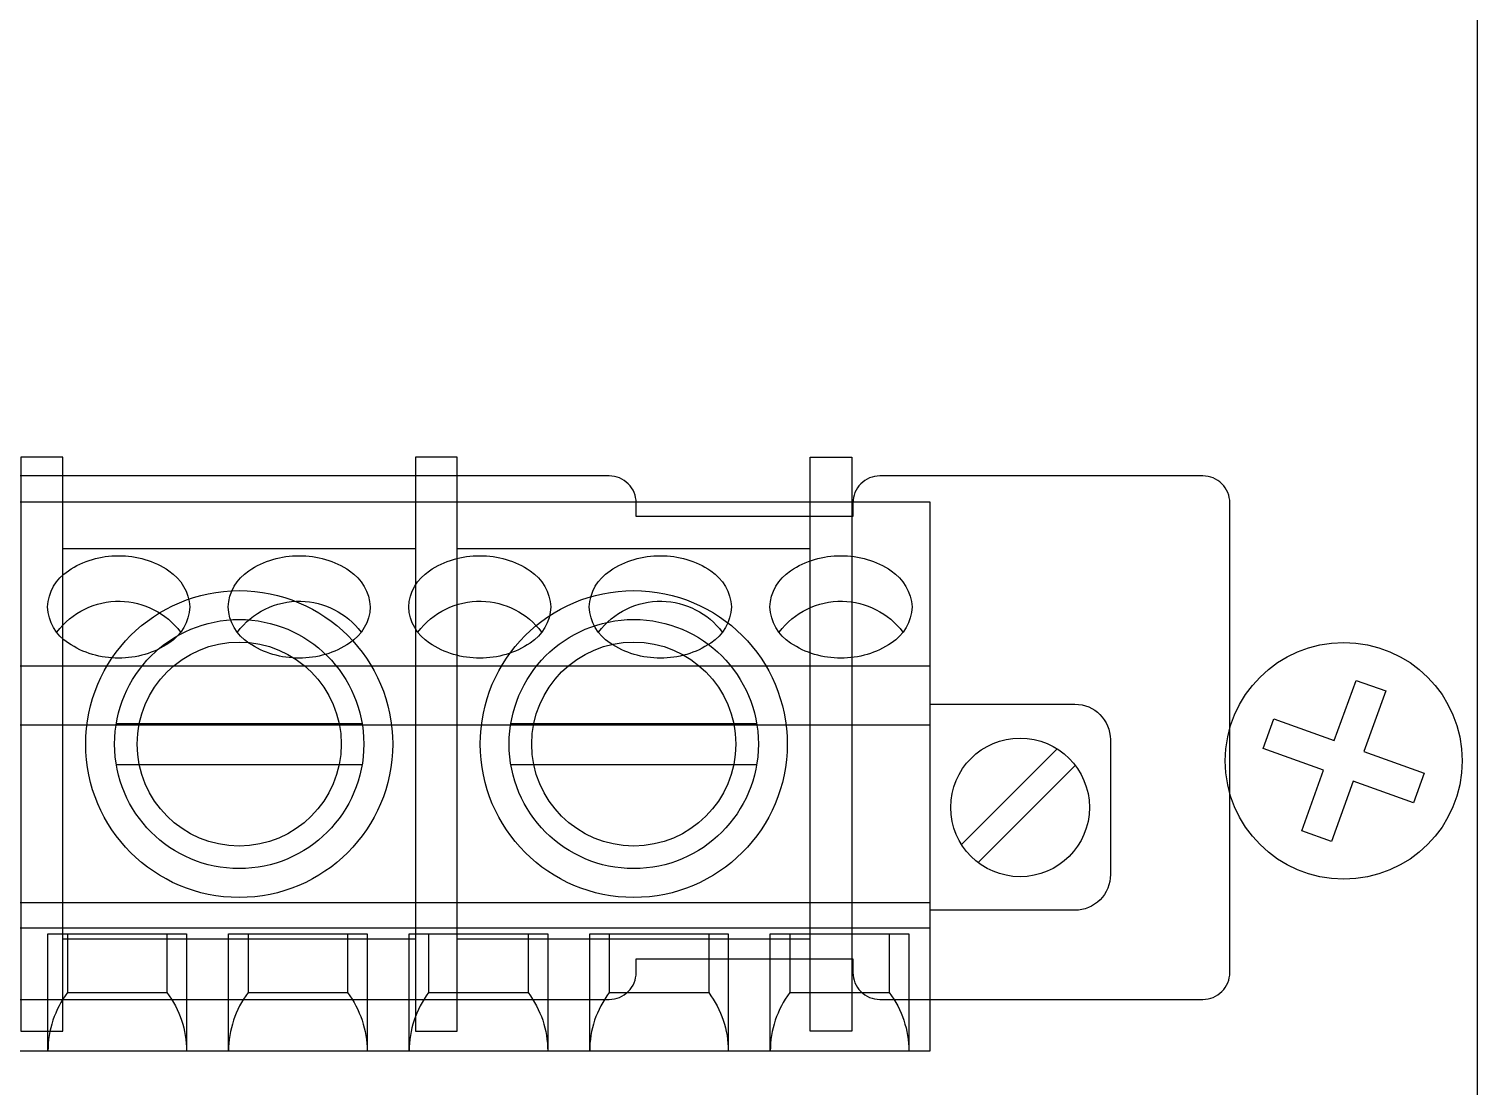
# Model space of a CAD drawing. Extents: x 1 to 23.8, y 0.2 to 17.
# Drawn here: x 21.396 to 23, y 2.016 to 3.187 of the extents above; entities that cross this region are included whole.
import ezdxf

# ---------------------------------------------------------------- set-up
doc = ezdxf.new("R2010")
doc.units = 0
doc.header["$MEASUREMENT"] = 0
for name, color, linetype in [('5_01__0-__EMPTY', 7, 'CONTINUOUS'), ('5_02__8-___4__ACI', 7, 'CONTINUOUS'), ('5_03__1-___4__DI__4__DO__S', 7, 'CONTINUOUS'), ('5_04__B-___4__DI__4__DO__F', 7, 'CONTINUOUS'), ('5_05__C-___4__DI__3__DO', 7, 'CONTINUOUS'), ('5_06__2X___8__DO__STD_FORM', 7, 'CONTINUOUS'), ('5_07__2A___8__DO__STD_FORM', 7, 'CONTINUOUS'), ('5_08__2B___8__DO__STD__6__', 7, 'CONTINUOUS'), ('5_09__2C___8__DO__STD__2__', 7, 'CONTINUOUS'), ('5_10__3-___8__DI', 7, 'CONTINUOUS'), ('5_11__5-___8__AI', 7, 'CONTINUOUS'), ('5_12__6-___4__AI__4__AO', 7, 'CONTINUOUS'), ('6_00_____DWG', 7, 'CONTINUOUS')]:
    doc.layers.add(name, color=color, linetype=linetype)

msp = doc.modelspace()

# ---------------------------------------------------------------- linework, layer by layer
at = {"layer": '5_01__0-__EMPTY'}
msp.add_lwpolyline([(21.0736, 2.1117), (22.0388, 2.1117, 0.414214), (22.0687, 2.1416), (22.0687, 2.1567), (22.3087, 2.1567), (22.3087, 2.1416, 0.414214), (22.3386, 2.1117), (22.6963, 2.1117, 0.414973), (22.7262, 2.1416), (22.7262, 2.6618, 0.414973), (22.6963, 2.6917), (22.3386, 2.6917, 0.414214), (22.3087, 2.6618), (22.3087, 2.6467), (22.0687, 2.6467), (22.0687, 2.6618, 0.414214), (22.0388, 2.6917), (21.0736, 2.6917, 0.414214)], format="xyb", dxfattribs=at)
at = {"layer": '5_02__8-___4__ACI'}
for points in [[(21.4336, 2.0765), (21.4336, 2.7126), (21.3873, 2.7126), (21.3873, 2.0765)], [(21.8706, 2.0765), (21.8706, 2.7126), (21.8243, 2.7126), (21.8243, 2.0765)], [(22.2613, 2.0765), (22.2613, 2.7126), (22.3076, 2.7126), (22.3076, 2.0765)]]:
    msp.add_lwpolyline(points, close=True, dxfattribs=at)
for points in [[(21.8243, 2.6108), (21.4336, 2.6108)], [(22.2613, 2.6108), (21.8706, 2.6108)], [(21.7651, 2.4171), (21.4928, 2.4171)], [(22.2021, 2.4171), (21.9298, 2.4171)], [(21.4928, 2.3721), (21.7651, 2.3721)], [(21.9298, 2.3721), (22.2021, 2.3721)], [(21.8243, 2.1783), (21.4336, 2.1783)], [(22.2613, 2.1783), (21.8706, 2.1783)]]:
    msp.add_lwpolyline(points, dxfattribs=at)
for centre, radius in [((21.629, 2.3946), 0.17), ((22.066, 2.3946), 0.17), ((21.629, 2.3946), 0.138), ((22.066, 2.3946), 0.138), ((21.629, 2.3946), 0.113), ((22.066, 2.3946), 0.113)]:
    msp.add_circle(centre, radius, dxfattribs=at)
at = {"layer": '5_03__1-___4__DI__4__DO__S'}
msp.add_lwpolyline([(20.7939, 2.663), (22.3939, 2.663), (22.3939, 2.0543), (20.7939, 2.0543)], close=True, dxfattribs=at)
for points in [[(21.4168, 2.5465, -0.244062), (21.4398, 2.5866, -0.154167), (21.4955, 2.6032, -0.154167), (21.5512, 2.5866, -0.236767), (21.5742, 2.5465, -0.24406), (21.5512, 2.5065, -0.154167), (21.4955, 2.4899, -0.154167), (21.4398, 2.5065, -0.244061)], [(21.6168, 2.5465, -0.244062), (21.6398, 2.5866, -0.154167), (21.6955, 2.6032, -0.154167), (21.7512, 2.5866, -0.236767), (21.7742, 2.5465, -0.24406), (21.7512, 2.5065, -0.154167), (21.6955, 2.4899, -0.154167), (21.6398, 2.5065, -0.244061)], [(21.8168, 2.5465, -0.244062), (21.8398, 2.5866, -0.154167), (21.8955, 2.6032, -0.154167), (21.9512, 2.5866, -0.236767), (21.9742, 2.5465, -0.24406), (21.9512, 2.5065, -0.154167), (21.8955, 2.4899, -0.154167), (21.8398, 2.5065, -0.244061)], [(22.0168, 2.5465, -0.244062), (22.0398, 2.5866, -0.154167), (22.0955, 2.6032, -0.154167), (22.1512, 2.5866, -0.236767), (22.1742, 2.5465, -0.24406), (22.1512, 2.5065, -0.154167), (22.0955, 2.4899, -0.154167), (22.0398, 2.5065, -0.244061)], [(22.2168, 2.5465, -0.244062), (22.2398, 2.5866, -0.154167), (22.2955, 2.6032, -0.154167), (22.3512, 2.5866, -0.236767), (22.3742, 2.5465, -0.24406), (22.3512, 2.5065, -0.154167), (22.2955, 2.4899, -0.154167), (22.2398, 2.5065, -0.244061)]]:
    msp.add_lwpolyline(points, format="xyb", close=True, dxfattribs=at)
for points in [[(21.4268, 2.5185, -0.001746), (21.427, 2.5186, -0.240907), (21.4971, 2.5529, -0.231198), (21.564, 2.5186, -0.005828), (21.5643, 2.5187)], [(21.6268, 2.5185, -0.001746), (21.627, 2.5186, -0.240907), (21.6971, 2.5529, -0.231198), (21.764, 2.5186, -0.005828), (21.7643, 2.5187)], [(21.8268, 2.5185, -0.001746), (21.827, 2.5186, -0.240907), (21.8971, 2.5529, -0.231198), (21.964, 2.5186, -0.005828), (21.9643, 2.5187)], [(22.0268, 2.5185, -0.001746), (22.027, 2.5186, -0.240907), (22.0971, 2.5529, -0.231198), (22.164, 2.5186, -0.005828), (22.1643, 2.5187)], [(22.2268, 2.5185, -0.001746), (22.227, 2.5186, -0.240907), (22.2971, 2.5529, -0.231198), (22.364, 2.5186, -0.005828), (22.3643, 2.5187)], [(22.3939, 2.4388), (22.5546, 2.4388, -0.414169), (22.5939, 2.3995), (22.5939, 2.2499, -0.414258), (22.5546, 2.2105), (22.3939, 2.2105)], [(21.4388, 2.1844), (21.4388, 2.1192, 0.162853), (21.4172, 2.0543, 1.944453)], [(21.549, 2.1844), (21.549, 2.1192, -0.162853), (21.5707, 2.0543, -1.944453)], [(21.6388, 2.1844), (21.6388, 2.1192, 0.162853), (21.6172, 2.0543, 1.944453)], [(21.749, 2.1844), (21.749, 2.1192, -0.162853), (21.7707, 2.0543, -1.944453)], [(21.8388, 2.1844), (21.8388, 2.1192, 0.162853), (21.8172, 2.0543, 1.944453)], [(21.949, 2.1844), (21.949, 2.1192, -0.162853), (21.9707, 2.0543, -1.944453)], [(22.0388, 2.1844), (22.0388, 2.1192, 0.162853), (22.0172, 2.0543, 1.944453)], [(22.149, 2.1844), (22.149, 2.1192, -0.162853), (22.1707, 2.0543, -1.944453)], [(22.2388, 2.1844), (22.2388, 2.1192, 0.162853), (22.2172, 2.0543, 1.944453)], [(22.349, 2.1844), (22.349, 2.1192, -0.162853), (22.3707, 2.0543, -1.944453)]]:
    msp.add_lwpolyline(points, format="xyb", dxfattribs=at)
for points in [[(20.7939, 2.4814), (22.3939, 2.4814)], [(20.7939, 2.416), (22.3939, 2.416)], [(22.4291, 2.2833), (22.535, 2.3893)], [(22.4474, 2.2633), (22.555, 2.3709)], [(20.7939, 2.2189), (22.3939, 2.2189)], [(20.7939, 2.191), (22.3939, 2.191)], [(21.4172, 2.0543), (21.4172, 2.1844), (21.5707, 2.1844), (21.5707, 2.0543)], [(21.6172, 2.0543), (21.6172, 2.1844), (21.7707, 2.1844), (21.7707, 2.0543)], [(21.8172, 2.0543), (21.8172, 2.1844), (21.9707, 2.1844), (21.9707, 2.0543)], [(22.0172, 2.0543), (22.0172, 2.1844), (22.1707, 2.1844), (22.1707, 2.0543)], [(22.2172, 2.0543), (22.2172, 2.1844), (22.3707, 2.1844), (22.3707, 2.0543)], [(21.4388, 2.1192), (21.549, 2.1192)], [(21.6388, 2.1192), (21.749, 2.1192)], [(21.8388, 2.1192), (21.949, 2.1192)], [(22.0388, 2.1192), (22.149, 2.1192)], [(22.2388, 2.1192), (22.349, 2.1192)]]:
    msp.add_lwpolyline(points, dxfattribs=at)
msp.add_circle((22.4939, 2.3244), 0.0768, dxfattribs=at)
at = {"layer": '5_04__B-___4__DI__4__DO__F'}
msp.add_lwpolyline([(20.7939, 2.663), (22.3939, 2.663), (22.3939, 2.0543), (20.7939, 2.0543)], close=True, dxfattribs=at)
for points in [[(21.4168, 2.5465, -0.244062), (21.4398, 2.5866, -0.154167), (21.4955, 2.6032, -0.154167), (21.5512, 2.5866, -0.236767), (21.5742, 2.5465, -0.24406), (21.5512, 2.5065, -0.154167), (21.4955, 2.4899, -0.154167), (21.4398, 2.5065, -0.244061)], [(21.6168, 2.5465, -0.244062), (21.6398, 2.5866, -0.154167), (21.6955, 2.6032, -0.154167), (21.7512, 2.5866, -0.236767), (21.7742, 2.5465, -0.24406), (21.7512, 2.5065, -0.154167), (21.6955, 2.4899, -0.154167), (21.6398, 2.5065, -0.244061)], [(21.8168, 2.5465, -0.244062), (21.8398, 2.5866, -0.154167), (21.8955, 2.6032, -0.154167), (21.9512, 2.5866, -0.236767), (21.9742, 2.5465, -0.24406), (21.9512, 2.5065, -0.154167), (21.8955, 2.4899, -0.154167), (21.8398, 2.5065, -0.244061)], [(22.0168, 2.5465, -0.244062), (22.0398, 2.5866, -0.154167), (22.0955, 2.6032, -0.154167), (22.1512, 2.5866, -0.236767), (22.1742, 2.5465, -0.24406), (22.1512, 2.5065, -0.154167), (22.0955, 2.4899, -0.154167), (22.0398, 2.5065, -0.244061)], [(22.2168, 2.5465, -0.244062), (22.2398, 2.5866, -0.154167), (22.2955, 2.6032, -0.154167), (22.3512, 2.5866, -0.236767), (22.3742, 2.5465, -0.24406), (22.3512, 2.5065, -0.154167), (22.2955, 2.4899, -0.154167), (22.2398, 2.5065, -0.244061)]]:
    msp.add_lwpolyline(points, format="xyb", close=True, dxfattribs=at)
for points in [[(21.4268, 2.5185, -0.001746), (21.427, 2.5186, -0.240907), (21.4971, 2.5529, -0.231198), (21.564, 2.5186, -0.005828), (21.5643, 2.5187)], [(21.6268, 2.5185, -0.001746), (21.627, 2.5186, -0.240907), (21.6971, 2.5529, -0.231198), (21.764, 2.5186, -0.005828), (21.7643, 2.5187)], [(21.8268, 2.5185, -0.001746), (21.827, 2.5186, -0.240907), (21.8971, 2.5529, -0.231198), (21.964, 2.5186, -0.005828), (21.9643, 2.5187)], [(22.0268, 2.5185, -0.001746), (22.027, 2.5186, -0.240907), (22.0971, 2.5529, -0.231198), (22.164, 2.5186, -0.005828), (22.1643, 2.5187)], [(22.2268, 2.5185, -0.001746), (22.227, 2.5186, -0.240907), (22.2971, 2.5529, -0.231198), (22.364, 2.5186, -0.005828), (22.3643, 2.5187)], [(22.3939, 2.4388), (22.5546, 2.4388, -0.414169), (22.5939, 2.3995), (22.5939, 2.2499, -0.414258), (22.5546, 2.2105), (22.3939, 2.2105)], [(21.4388, 2.1844), (21.4388, 2.1192, 0.162853), (21.4172, 2.0543, 1.944453)], [(21.549, 2.1844), (21.549, 2.1192, -0.162853), (21.5707, 2.0543, -1.944453)], [(21.6388, 2.1844), (21.6388, 2.1192, 0.162853), (21.6172, 2.0543, 1.944453)], [(21.749, 2.1844), (21.749, 2.1192, -0.162853), (21.7707, 2.0543, -1.944453)], [(21.8388, 2.1844), (21.8388, 2.1192, 0.162853), (21.8172, 2.0543, 1.944453)], [(21.949, 2.1844), (21.949, 2.1192, -0.162853), (21.9707, 2.0543, -1.944453)], [(22.0388, 2.1844), (22.0388, 2.1192, 0.162853), (22.0172, 2.0543, 1.944453)], [(22.149, 2.1844), (22.149, 2.1192, -0.162853), (22.1707, 2.0543, -1.944453)], [(22.2388, 2.1844), (22.2388, 2.1192, 0.162853), (22.2172, 2.0543, 1.944453)], [(22.349, 2.1844), (22.349, 2.1192, -0.162853), (22.3707, 2.0543, -1.944453)]]:
    msp.add_lwpolyline(points, format="xyb", dxfattribs=at)
for points in [[(20.7939, 2.4814), (22.3939, 2.4814)], [(20.7939, 2.416), (22.3939, 2.416)], [(22.4291, 2.2833), (22.535, 2.3893)], [(22.4474, 2.2633), (22.555, 2.3709)], [(20.7939, 2.2189), (22.3939, 2.2189)], [(20.7939, 2.191), (22.3939, 2.191)], [(21.4172, 2.0543), (21.4172, 2.1844), (21.5707, 2.1844), (21.5707, 2.0543)], [(21.6172, 2.0543), (21.6172, 2.1844), (21.7707, 2.1844), (21.7707, 2.0543)], [(21.8172, 2.0543), (21.8172, 2.1844), (21.9707, 2.1844), (21.9707, 2.0543)], [(22.0172, 2.0543), (22.0172, 2.1844), (22.1707, 2.1844), (22.1707, 2.0543)], [(22.2172, 2.0543), (22.2172, 2.1844), (22.3707, 2.1844), (22.3707, 2.0543)], [(21.4388, 2.1192), (21.549, 2.1192)], [(21.6388, 2.1192), (21.749, 2.1192)], [(21.8388, 2.1192), (21.949, 2.1192)], [(22.0388, 2.1192), (22.149, 2.1192)], [(22.2388, 2.1192), (22.349, 2.1192)]]:
    msp.add_lwpolyline(points, dxfattribs=at)
msp.add_circle((22.4939, 2.3244), 0.0768, dxfattribs=at)
at = {"layer": '5_05__C-___4__DI__3__DO'}
msp.add_lwpolyline([(20.7939, 2.663), (22.3939, 2.663), (22.3939, 2.0543), (20.7939, 2.0543)], close=True, dxfattribs=at)
for points in [[(21.4168, 2.5465, -0.244062), (21.4398, 2.5866, -0.154167), (21.4955, 2.6032, -0.154167), (21.5512, 2.5866, -0.236767), (21.5742, 2.5465, -0.24406), (21.5512, 2.5065, -0.154167), (21.4955, 2.4899, -0.154167), (21.4398, 2.5065, -0.244061)], [(21.6168, 2.5465, -0.244062), (21.6398, 2.5866, -0.154167), (21.6955, 2.6032, -0.154167), (21.7512, 2.5866, -0.236767), (21.7742, 2.5465, -0.24406), (21.7512, 2.5065, -0.154167), (21.6955, 2.4899, -0.154167), (21.6398, 2.5065, -0.244061)], [(21.8168, 2.5465, -0.244062), (21.8398, 2.5866, -0.154167), (21.8955, 2.6032, -0.154167), (21.9512, 2.5866, -0.236767), (21.9742, 2.5465, -0.24406), (21.9512, 2.5065, -0.154167), (21.8955, 2.4899, -0.154167), (21.8398, 2.5065, -0.244061)], [(22.0168, 2.5465, -0.244062), (22.0398, 2.5866, -0.154167), (22.0955, 2.6032, -0.154167), (22.1512, 2.5866, -0.236767), (22.1742, 2.5465, -0.24406), (22.1512, 2.5065, -0.154167), (22.0955, 2.4899, -0.154167), (22.0398, 2.5065, -0.244061)], [(22.2168, 2.5465, -0.244062), (22.2398, 2.5866, -0.154167), (22.2955, 2.6032, -0.154167), (22.3512, 2.5866, -0.236767), (22.3742, 2.5465, -0.24406), (22.3512, 2.5065, -0.154167), (22.2955, 2.4899, -0.154167), (22.2398, 2.5065, -0.244061)]]:
    msp.add_lwpolyline(points, format="xyb", close=True, dxfattribs=at)
for points in [[(21.4268, 2.5185, -0.001746), (21.427, 2.5186, -0.240907), (21.4971, 2.5529, -0.231198), (21.564, 2.5186, -0.005828), (21.5643, 2.5187)], [(21.6268, 2.5185, -0.001746), (21.627, 2.5186, -0.240907), (21.6971, 2.5529, -0.231198), (21.764, 2.5186, -0.005828), (21.7643, 2.5187)], [(21.8268, 2.5185, -0.001746), (21.827, 2.5186, -0.240907), (21.8971, 2.5529, -0.231198), (21.964, 2.5186, -0.005828), (21.9643, 2.5187)], [(22.0268, 2.5185, -0.001746), (22.027, 2.5186, -0.240907), (22.0971, 2.5529, -0.231198), (22.164, 2.5186, -0.005828), (22.1643, 2.5187)], [(22.2268, 2.5185, -0.001746), (22.227, 2.5186, -0.240907), (22.2971, 2.5529, -0.231198), (22.364, 2.5186, -0.005828), (22.3643, 2.5187)], [(22.3939, 2.4388), (22.5546, 2.4388, -0.414169), (22.5939, 2.3995), (22.5939, 2.2499, -0.414258), (22.5546, 2.2105), (22.3939, 2.2105)], [(21.4388, 2.1844), (21.4388, 2.1192, 0.162853), (21.4172, 2.0543, 1.944453)], [(21.549, 2.1844), (21.549, 2.1192, -0.162853), (21.5707, 2.0543, -1.944453)], [(21.6388, 2.1844), (21.6388, 2.1192, 0.162853), (21.6172, 2.0543, 1.944453)], [(21.749, 2.1844), (21.749, 2.1192, -0.162853), (21.7707, 2.0543, -1.944453)], [(21.8388, 2.1844), (21.8388, 2.1192, 0.162853), (21.8172, 2.0543, 1.944453)], [(21.949, 2.1844), (21.949, 2.1192, -0.162853), (21.9707, 2.0543, -1.944453)], [(22.0388, 2.1844), (22.0388, 2.1192, 0.162853), (22.0172, 2.0543, 1.944453)], [(22.149, 2.1844), (22.149, 2.1192, -0.162853), (22.1707, 2.0543, -1.944453)], [(22.2388, 2.1844), (22.2388, 2.1192, 0.162853), (22.2172, 2.0543, 1.944453)], [(22.349, 2.1844), (22.349, 2.1192, -0.162853), (22.3707, 2.0543, -1.944453)]]:
    msp.add_lwpolyline(points, format="xyb", dxfattribs=at)
for points in [[(20.7939, 2.4814), (22.3939, 2.4814)], [(20.7939, 2.416), (22.3939, 2.416)], [(22.4291, 2.2833), (22.535, 2.3893)], [(22.4474, 2.2633), (22.555, 2.3709)], [(20.7939, 2.2189), (22.3939, 2.2189)], [(20.7939, 2.191), (22.3939, 2.191)], [(21.4172, 2.0543), (21.4172, 2.1844), (21.5707, 2.1844), (21.5707, 2.0543)], [(21.6172, 2.0543), (21.6172, 2.1844), (21.7707, 2.1844), (21.7707, 2.0543)], [(21.8172, 2.0543), (21.8172, 2.1844), (21.9707, 2.1844), (21.9707, 2.0543)], [(22.0172, 2.0543), (22.0172, 2.1844), (22.1707, 2.1844), (22.1707, 2.0543)], [(22.2172, 2.0543), (22.2172, 2.1844), (22.3707, 2.1844), (22.3707, 2.0543)], [(21.4388, 2.1192), (21.549, 2.1192)], [(21.6388, 2.1192), (21.749, 2.1192)], [(21.8388, 2.1192), (21.949, 2.1192)], [(22.0388, 2.1192), (22.149, 2.1192)], [(22.2388, 2.1192), (22.349, 2.1192)]]:
    msp.add_lwpolyline(points, dxfattribs=at)
msp.add_circle((22.4939, 2.3244), 0.0768, dxfattribs=at)
at = {"layer": '5_06__2X___8__DO__STD_FORM'}
msp.add_lwpolyline([(20.7939, 2.663), (22.3939, 2.663), (22.3939, 2.0543), (20.7939, 2.0543)], close=True, dxfattribs=at)
for points in [[(21.4168, 2.5465, -0.244062), (21.4398, 2.5866, -0.154167), (21.4955, 2.6032, -0.154167), (21.5512, 2.5866, -0.236767), (21.5742, 2.5465, -0.24406), (21.5512, 2.5065, -0.154167), (21.4955, 2.4899, -0.154167), (21.4398, 2.5065, -0.244061)], [(21.6168, 2.5465, -0.244062), (21.6398, 2.5866, -0.154167), (21.6955, 2.6032, -0.154167), (21.7512, 2.5866, -0.236767), (21.7742, 2.5465, -0.24406), (21.7512, 2.5065, -0.154167), (21.6955, 2.4899, -0.154167), (21.6398, 2.5065, -0.244061)], [(21.8168, 2.5465, -0.244062), (21.8398, 2.5866, -0.154167), (21.8955, 2.6032, -0.154167), (21.9512, 2.5866, -0.236767), (21.9742, 2.5465, -0.24406), (21.9512, 2.5065, -0.154167), (21.8955, 2.4899, -0.154167), (21.8398, 2.5065, -0.244061)], [(22.0168, 2.5465, -0.244062), (22.0398, 2.5866, -0.154167), (22.0955, 2.6032, -0.154167), (22.1512, 2.5866, -0.236767), (22.1742, 2.5465, -0.24406), (22.1512, 2.5065, -0.154167), (22.0955, 2.4899, -0.154167), (22.0398, 2.5065, -0.244061)], [(22.2168, 2.5465, -0.244062), (22.2398, 2.5866, -0.154167), (22.2955, 2.6032, -0.154167), (22.3512, 2.5866, -0.236767), (22.3742, 2.5465, -0.24406), (22.3512, 2.5065, -0.154167), (22.2955, 2.4899, -0.154167), (22.2398, 2.5065, -0.244061)]]:
    msp.add_lwpolyline(points, format="xyb", close=True, dxfattribs=at)
for points in [[(21.4268, 2.5185, -0.001746), (21.427, 2.5186, -0.240907), (21.4971, 2.5529, -0.231198), (21.564, 2.5186, -0.005828), (21.5643, 2.5187)], [(21.6268, 2.5185, -0.001746), (21.627, 2.5186, -0.240907), (21.6971, 2.5529, -0.231198), (21.764, 2.5186, -0.005828), (21.7643, 2.5187)], [(21.8268, 2.5185, -0.001746), (21.827, 2.5186, -0.240907), (21.8971, 2.5529, -0.231198), (21.964, 2.5186, -0.005828), (21.9643, 2.5187)], [(22.0268, 2.5185, -0.001746), (22.027, 2.5186, -0.240907), (22.0971, 2.5529, -0.231198), (22.164, 2.5186, -0.005828), (22.1643, 2.5187)], [(22.2268, 2.5185, -0.001746), (22.227, 2.5186, -0.240907), (22.2971, 2.5529, -0.231198), (22.364, 2.5186, -0.005828), (22.3643, 2.5187)], [(22.3939, 2.4388), (22.5546, 2.4388, -0.414169), (22.5939, 2.3995), (22.5939, 2.2499, -0.414258), (22.5546, 2.2105), (22.3939, 2.2105)], [(21.4388, 2.1844), (21.4388, 2.1192, 0.162853), (21.4172, 2.0543, 1.944453)], [(21.549, 2.1844), (21.549, 2.1192, -0.162853), (21.5707, 2.0543, -1.944453)], [(21.6388, 2.1844), (21.6388, 2.1192, 0.162853), (21.6172, 2.0543, 1.944453)], [(21.749, 2.1844), (21.749, 2.1192, -0.162853), (21.7707, 2.0543, -1.944453)], [(21.8388, 2.1844), (21.8388, 2.1192, 0.162853), (21.8172, 2.0543, 1.944453)], [(21.949, 2.1844), (21.949, 2.1192, -0.162853), (21.9707, 2.0543, -1.944453)], [(22.0388, 2.1844), (22.0388, 2.1192, 0.162853), (22.0172, 2.0543, 1.944453)], [(22.149, 2.1844), (22.149, 2.1192, -0.162853), (22.1707, 2.0543, -1.944453)], [(22.2388, 2.1844), (22.2388, 2.1192, 0.162853), (22.2172, 2.0543, 1.944453)], [(22.349, 2.1844), (22.349, 2.1192, -0.162853), (22.3707, 2.0543, -1.944453)]]:
    msp.add_lwpolyline(points, format="xyb", dxfattribs=at)
for points in [[(20.7939, 2.4814), (22.3939, 2.4814)], [(20.7939, 2.416), (22.3939, 2.416)], [(22.4291, 2.2833), (22.535, 2.3893)], [(22.4474, 2.2633), (22.555, 2.3709)], [(20.7939, 2.2189), (22.3939, 2.2189)], [(20.7939, 2.191), (22.3939, 2.191)], [(21.4172, 2.0543), (21.4172, 2.1844), (21.5707, 2.1844), (21.5707, 2.0543)], [(21.6172, 2.0543), (21.6172, 2.1844), (21.7707, 2.1844), (21.7707, 2.0543)], [(21.8172, 2.0543), (21.8172, 2.1844), (21.9707, 2.1844), (21.9707, 2.0543)], [(22.0172, 2.0543), (22.0172, 2.1844), (22.1707, 2.1844), (22.1707, 2.0543)], [(22.2172, 2.0543), (22.2172, 2.1844), (22.3707, 2.1844), (22.3707, 2.0543)], [(21.4388, 2.1192), (21.549, 2.1192)], [(21.6388, 2.1192), (21.749, 2.1192)], [(21.8388, 2.1192), (21.949, 2.1192)], [(22.0388, 2.1192), (22.149, 2.1192)], [(22.2388, 2.1192), (22.349, 2.1192)]]:
    msp.add_lwpolyline(points, dxfattribs=at)
msp.add_circle((22.4939, 2.3244), 0.0768, dxfattribs=at)
at = {"layer": '5_07__2A___8__DO__STD_FORM'}
msp.add_lwpolyline([(20.7939, 2.663), (22.3939, 2.663), (22.3939, 2.0543), (20.7939, 2.0543)], close=True, dxfattribs=at)
for points in [[(21.4168, 2.5465, -0.244062), (21.4398, 2.5866, -0.154167), (21.4955, 2.6032, -0.154167), (21.5512, 2.5866, -0.236767), (21.5742, 2.5465, -0.24406), (21.5512, 2.5065, -0.154167), (21.4955, 2.4899, -0.154167), (21.4398, 2.5065, -0.244061)], [(21.6168, 2.5465, -0.244062), (21.6398, 2.5866, -0.154167), (21.6955, 2.6032, -0.154167), (21.7512, 2.5866, -0.236767), (21.7742, 2.5465, -0.24406), (21.7512, 2.5065, -0.154167), (21.6955, 2.4899, -0.154167), (21.6398, 2.5065, -0.244061)], [(21.8168, 2.5465, -0.244062), (21.8398, 2.5866, -0.154167), (21.8955, 2.6032, -0.154167), (21.9512, 2.5866, -0.236767), (21.9742, 2.5465, -0.24406), (21.9512, 2.5065, -0.154167), (21.8955, 2.4899, -0.154167), (21.8398, 2.5065, -0.244061)], [(22.0168, 2.5465, -0.244062), (22.0398, 2.5866, -0.154167), (22.0955, 2.6032, -0.154167), (22.1512, 2.5866, -0.236767), (22.1742, 2.5465, -0.24406), (22.1512, 2.5065, -0.154167), (22.0955, 2.4899, -0.154167), (22.0398, 2.5065, -0.244061)], [(22.2168, 2.5465, -0.244062), (22.2398, 2.5866, -0.154167), (22.2955, 2.6032, -0.154167), (22.3512, 2.5866, -0.236767), (22.3742, 2.5465, -0.24406), (22.3512, 2.5065, -0.154167), (22.2955, 2.4899, -0.154167), (22.2398, 2.5065, -0.244061)]]:
    msp.add_lwpolyline(points, format="xyb", close=True, dxfattribs=at)
for points in [[(21.4268, 2.5185, -0.001746), (21.427, 2.5186, -0.240907), (21.4971, 2.5529, -0.231198), (21.564, 2.5186, -0.005828), (21.5643, 2.5187)], [(21.6268, 2.5185, -0.001746), (21.627, 2.5186, -0.240907), (21.6971, 2.5529, -0.231198), (21.764, 2.5186, -0.005828), (21.7643, 2.5187)], [(21.8268, 2.5185, -0.001746), (21.827, 2.5186, -0.240907), (21.8971, 2.5529, -0.231198), (21.964, 2.5186, -0.005828), (21.9643, 2.5187)], [(22.0268, 2.5185, -0.001746), (22.027, 2.5186, -0.240907), (22.0971, 2.5529, -0.231198), (22.164, 2.5186, -0.005828), (22.1643, 2.5187)], [(22.2268, 2.5185, -0.001746), (22.227, 2.5186, -0.240907), (22.2971, 2.5529, -0.231198), (22.364, 2.5186, -0.005828), (22.3643, 2.5187)], [(22.3939, 2.4388), (22.5546, 2.4388, -0.414169), (22.5939, 2.3995), (22.5939, 2.2499, -0.414258), (22.5546, 2.2105), (22.3939, 2.2105)], [(21.4388, 2.1844), (21.4388, 2.1192, 0.162853), (21.4172, 2.0543, 1.944453)], [(21.549, 2.1844), (21.549, 2.1192, -0.162853), (21.5707, 2.0543, -1.944453)], [(21.6388, 2.1844), (21.6388, 2.1192, 0.162853), (21.6172, 2.0543, 1.944453)], [(21.749, 2.1844), (21.749, 2.1192, -0.162853), (21.7707, 2.0543, -1.944453)], [(21.8388, 2.1844), (21.8388, 2.1192, 0.162853), (21.8172, 2.0543, 1.944453)], [(21.949, 2.1844), (21.949, 2.1192, -0.162853), (21.9707, 2.0543, -1.944453)], [(22.0388, 2.1844), (22.0388, 2.1192, 0.162853), (22.0172, 2.0543, 1.944453)], [(22.149, 2.1844), (22.149, 2.1192, -0.162853), (22.1707, 2.0543, -1.944453)], [(22.2388, 2.1844), (22.2388, 2.1192, 0.162853), (22.2172, 2.0543, 1.944453)], [(22.349, 2.1844), (22.349, 2.1192, -0.162853), (22.3707, 2.0543, -1.944453)]]:
    msp.add_lwpolyline(points, format="xyb", dxfattribs=at)
for points in [[(20.7939, 2.4814), (22.3939, 2.4814)], [(20.7939, 2.416), (22.3939, 2.416)], [(22.4291, 2.2833), (22.535, 2.3893)], [(22.4474, 2.2633), (22.555, 2.3709)], [(20.7939, 2.2189), (22.3939, 2.2189)], [(20.7939, 2.191), (22.3939, 2.191)], [(21.4172, 2.0543), (21.4172, 2.1844), (21.5707, 2.1844), (21.5707, 2.0543)], [(21.6172, 2.0543), (21.6172, 2.1844), (21.7707, 2.1844), (21.7707, 2.0543)], [(21.8172, 2.0543), (21.8172, 2.1844), (21.9707, 2.1844), (21.9707, 2.0543)], [(22.0172, 2.0543), (22.0172, 2.1844), (22.1707, 2.1844), (22.1707, 2.0543)], [(22.2172, 2.0543), (22.2172, 2.1844), (22.3707, 2.1844), (22.3707, 2.0543)], [(21.4388, 2.1192), (21.549, 2.1192)], [(21.6388, 2.1192), (21.749, 2.1192)], [(21.8388, 2.1192), (21.949, 2.1192)], [(22.0388, 2.1192), (22.149, 2.1192)], [(22.2388, 2.1192), (22.349, 2.1192)]]:
    msp.add_lwpolyline(points, dxfattribs=at)
msp.add_circle((22.4939, 2.3244), 0.0768, dxfattribs=at)
at = {"layer": '5_08__2B___8__DO__STD__6__'}
msp.add_lwpolyline([(20.7939, 2.663), (22.3939, 2.663), (22.3939, 2.0543), (20.7939, 2.0543)], close=True, dxfattribs=at)
for points in [[(21.4168, 2.5465, -0.244062), (21.4398, 2.5866, -0.154167), (21.4955, 2.6032, -0.154167), (21.5512, 2.5866, -0.236767), (21.5742, 2.5465, -0.24406), (21.5512, 2.5065, -0.154167), (21.4955, 2.4899, -0.154167), (21.4398, 2.5065, -0.244061)], [(21.6168, 2.5465, -0.244062), (21.6398, 2.5866, -0.154167), (21.6955, 2.6032, -0.154167), (21.7512, 2.5866, -0.236767), (21.7742, 2.5465, -0.24406), (21.7512, 2.5065, -0.154167), (21.6955, 2.4899, -0.154167), (21.6398, 2.5065, -0.244061)], [(21.8168, 2.5465, -0.244062), (21.8398, 2.5866, -0.154167), (21.8955, 2.6032, -0.154167), (21.9512, 2.5866, -0.236767), (21.9742, 2.5465, -0.24406), (21.9512, 2.5065, -0.154167), (21.8955, 2.4899, -0.154167), (21.8398, 2.5065, -0.244061)], [(22.0168, 2.5465, -0.244062), (22.0398, 2.5866, -0.154167), (22.0955, 2.6032, -0.154167), (22.1512, 2.5866, -0.236767), (22.1742, 2.5465, -0.24406), (22.1512, 2.5065, -0.154167), (22.0955, 2.4899, -0.154167), (22.0398, 2.5065, -0.244061)], [(22.2168, 2.5465, -0.244062), (22.2398, 2.5866, -0.154167), (22.2955, 2.6032, -0.154167), (22.3512, 2.5866, -0.236767), (22.3742, 2.5465, -0.24406), (22.3512, 2.5065, -0.154167), (22.2955, 2.4899, -0.154167), (22.2398, 2.5065, -0.244061)]]:
    msp.add_lwpolyline(points, format="xyb", close=True, dxfattribs=at)
for points in [[(21.4268, 2.5185, -0.001746), (21.427, 2.5186, -0.240907), (21.4971, 2.5529, -0.231198), (21.564, 2.5186, -0.005828), (21.5643, 2.5187)], [(21.6268, 2.5185, -0.001746), (21.627, 2.5186, -0.240907), (21.6971, 2.5529, -0.231198), (21.764, 2.5186, -0.005828), (21.7643, 2.5187)], [(21.8268, 2.5185, -0.001746), (21.827, 2.5186, -0.240907), (21.8971, 2.5529, -0.231198), (21.964, 2.5186, -0.005828), (21.9643, 2.5187)], [(22.0268, 2.5185, -0.001746), (22.027, 2.5186, -0.240907), (22.0971, 2.5529, -0.231198), (22.164, 2.5186, -0.005828), (22.1643, 2.5187)], [(22.2268, 2.5185, -0.001746), (22.227, 2.5186, -0.240907), (22.2971, 2.5529, -0.231198), (22.364, 2.5186, -0.005828), (22.3643, 2.5187)], [(22.3939, 2.4388), (22.5546, 2.4388, -0.414169), (22.5939, 2.3995), (22.5939, 2.2499, -0.414258), (22.5546, 2.2105), (22.3939, 2.2105)], [(21.4388, 2.1844), (21.4388, 2.1192, 0.162853), (21.4172, 2.0543, 1.944453)], [(21.549, 2.1844), (21.549, 2.1192, -0.162853), (21.5707, 2.0543, -1.944453)], [(21.6388, 2.1844), (21.6388, 2.1192, 0.162853), (21.6172, 2.0543, 1.944453)], [(21.749, 2.1844), (21.749, 2.1192, -0.162853), (21.7707, 2.0543, -1.944453)], [(21.8388, 2.1844), (21.8388, 2.1192, 0.162853), (21.8172, 2.0543, 1.944453)], [(21.949, 2.1844), (21.949, 2.1192, -0.162853), (21.9707, 2.0543, -1.944453)], [(22.0388, 2.1844), (22.0388, 2.1192, 0.162853), (22.0172, 2.0543, 1.944453)], [(22.149, 2.1844), (22.149, 2.1192, -0.162853), (22.1707, 2.0543, -1.944453)], [(22.2388, 2.1844), (22.2388, 2.1192, 0.162853), (22.2172, 2.0543, 1.944453)], [(22.349, 2.1844), (22.349, 2.1192, -0.162853), (22.3707, 2.0543, -1.944453)]]:
    msp.add_lwpolyline(points, format="xyb", dxfattribs=at)
for points in [[(20.7939, 2.4814), (22.3939, 2.4814)], [(20.7939, 2.416), (22.3939, 2.416)], [(22.4291, 2.2833), (22.535, 2.3893)], [(22.4474, 2.2633), (22.555, 2.3709)], [(20.7939, 2.2189), (22.3939, 2.2189)], [(20.7939, 2.191), (22.3939, 2.191)], [(21.4172, 2.0543), (21.4172, 2.1844), (21.5707, 2.1844), (21.5707, 2.0543)], [(21.6172, 2.0543), (21.6172, 2.1844), (21.7707, 2.1844), (21.7707, 2.0543)], [(21.8172, 2.0543), (21.8172, 2.1844), (21.9707, 2.1844), (21.9707, 2.0543)], [(22.0172, 2.0543), (22.0172, 2.1844), (22.1707, 2.1844), (22.1707, 2.0543)], [(22.2172, 2.0543), (22.2172, 2.1844), (22.3707, 2.1844), (22.3707, 2.0543)], [(21.4388, 2.1192), (21.549, 2.1192)], [(21.6388, 2.1192), (21.749, 2.1192)], [(21.8388, 2.1192), (21.949, 2.1192)], [(22.0388, 2.1192), (22.149, 2.1192)], [(22.2388, 2.1192), (22.349, 2.1192)]]:
    msp.add_lwpolyline(points, dxfattribs=at)
msp.add_circle((22.4939, 2.3244), 0.0768, dxfattribs=at)
at = {"layer": '5_09__2C___8__DO__STD__2__'}
msp.add_lwpolyline([(20.7939, 2.663), (22.3939, 2.663), (22.3939, 2.0543), (20.7939, 2.0543)], close=True, dxfattribs=at)
for points in [[(21.4168, 2.5465, -0.244062), (21.4398, 2.5866, -0.154167), (21.4955, 2.6032, -0.154167), (21.5512, 2.5866, -0.236767), (21.5742, 2.5465, -0.24406), (21.5512, 2.5065, -0.154167), (21.4955, 2.4899, -0.154167), (21.4398, 2.5065, -0.244061)], [(21.6168, 2.5465, -0.244062), (21.6398, 2.5866, -0.154167), (21.6955, 2.6032, -0.154167), (21.7512, 2.5866, -0.236767), (21.7742, 2.5465, -0.24406), (21.7512, 2.5065, -0.154167), (21.6955, 2.4899, -0.154167), (21.6398, 2.5065, -0.244061)], [(21.8168, 2.5465, -0.244062), (21.8398, 2.5866, -0.154167), (21.8955, 2.6032, -0.154167), (21.9512, 2.5866, -0.236767), (21.9742, 2.5465, -0.24406), (21.9512, 2.5065, -0.154167), (21.8955, 2.4899, -0.154167), (21.8398, 2.5065, -0.244061)], [(22.0168, 2.5465, -0.244062), (22.0398, 2.5866, -0.154167), (22.0955, 2.6032, -0.154167), (22.1512, 2.5866, -0.236767), (22.1742, 2.5465, -0.24406), (22.1512, 2.5065, -0.154167), (22.0955, 2.4899, -0.154167), (22.0398, 2.5065, -0.244061)], [(22.2168, 2.5465, -0.244062), (22.2398, 2.5866, -0.154167), (22.2955, 2.6032, -0.154167), (22.3512, 2.5866, -0.236767), (22.3742, 2.5465, -0.24406), (22.3512, 2.5065, -0.154167), (22.2955, 2.4899, -0.154167), (22.2398, 2.5065, -0.244061)]]:
    msp.add_lwpolyline(points, format="xyb", close=True, dxfattribs=at)
for points in [[(21.4268, 2.5185, -0.001746), (21.427, 2.5186, -0.240907), (21.4971, 2.5529, -0.231198), (21.564, 2.5186, -0.005828), (21.5643, 2.5187)], [(21.6268, 2.5185, -0.001746), (21.627, 2.5186, -0.240907), (21.6971, 2.5529, -0.231198), (21.764, 2.5186, -0.005828), (21.7643, 2.5187)], [(21.8268, 2.5185, -0.001746), (21.827, 2.5186, -0.240907), (21.8971, 2.5529, -0.231198), (21.964, 2.5186, -0.005828), (21.9643, 2.5187)], [(22.0268, 2.5185, -0.001746), (22.027, 2.5186, -0.240907), (22.0971, 2.5529, -0.231198), (22.164, 2.5186, -0.005828), (22.1643, 2.5187)], [(22.2268, 2.5185, -0.001746), (22.227, 2.5186, -0.240907), (22.2971, 2.5529, -0.231198), (22.364, 2.5186, -0.005828), (22.3643, 2.5187)], [(22.3939, 2.4388), (22.5546, 2.4388, -0.414169), (22.5939, 2.3995), (22.5939, 2.2499, -0.414258), (22.5546, 2.2105), (22.3939, 2.2105)], [(21.4388, 2.1844), (21.4388, 2.1192, 0.162853), (21.4172, 2.0543, 1.944453)], [(21.549, 2.1844), (21.549, 2.1192, -0.162853), (21.5707, 2.0543, -1.944453)], [(21.6388, 2.1844), (21.6388, 2.1192, 0.162853), (21.6172, 2.0543, 1.944453)], [(21.749, 2.1844), (21.749, 2.1192, -0.162853), (21.7707, 2.0543, -1.944453)], [(21.8388, 2.1844), (21.8388, 2.1192, 0.162853), (21.8172, 2.0543, 1.944453)], [(21.949, 2.1844), (21.949, 2.1192, -0.162853), (21.9707, 2.0543, -1.944453)], [(22.0388, 2.1844), (22.0388, 2.1192, 0.162853), (22.0172, 2.0543, 1.944453)], [(22.149, 2.1844), (22.149, 2.1192, -0.162853), (22.1707, 2.0543, -1.944453)], [(22.2388, 2.1844), (22.2388, 2.1192, 0.162853), (22.2172, 2.0543, 1.944453)], [(22.349, 2.1844), (22.349, 2.1192, -0.162853), (22.3707, 2.0543, -1.944453)]]:
    msp.add_lwpolyline(points, format="xyb", dxfattribs=at)
for points in [[(20.7939, 2.4814), (22.3939, 2.4814)], [(20.7939, 2.416), (22.3939, 2.416)], [(22.4291, 2.2833), (22.535, 2.3893)], [(22.4474, 2.2633), (22.555, 2.3709)], [(20.7939, 2.2189), (22.3939, 2.2189)], [(20.7939, 2.191), (22.3939, 2.191)], [(21.4172, 2.0543), (21.4172, 2.1844), (21.5707, 2.1844), (21.5707, 2.0543)], [(21.6172, 2.0543), (21.6172, 2.1844), (21.7707, 2.1844), (21.7707, 2.0543)], [(21.8172, 2.0543), (21.8172, 2.1844), (21.9707, 2.1844), (21.9707, 2.0543)], [(22.0172, 2.0543), (22.0172, 2.1844), (22.1707, 2.1844), (22.1707, 2.0543)], [(22.2172, 2.0543), (22.2172, 2.1844), (22.3707, 2.1844), (22.3707, 2.0543)], [(21.4388, 2.1192), (21.549, 2.1192)], [(21.6388, 2.1192), (21.749, 2.1192)], [(21.8388, 2.1192), (21.949, 2.1192)], [(22.0388, 2.1192), (22.149, 2.1192)], [(22.2388, 2.1192), (22.349, 2.1192)]]:
    msp.add_lwpolyline(points, dxfattribs=at)
msp.add_circle((22.4939, 2.3244), 0.0768, dxfattribs=at)
at = {"layer": '5_10__3-___8__DI'}
msp.add_lwpolyline([(20.7939, 2.663), (22.3939, 2.663), (22.3939, 2.0543), (20.7939, 2.0543)], close=True, dxfattribs=at)
for points in [[(21.4168, 2.5465, -0.244062), (21.4398, 2.5866, -0.154167), (21.4955, 2.6032, -0.154167), (21.5512, 2.5866, -0.236767), (21.5742, 2.5465, -0.24406), (21.5512, 2.5065, -0.154167), (21.4955, 2.4899, -0.154167), (21.4398, 2.5065, -0.244061)], [(21.6168, 2.5465, -0.244062), (21.6398, 2.5866, -0.154167), (21.6955, 2.6032, -0.154167), (21.7512, 2.5866, -0.236767), (21.7742, 2.5465, -0.24406), (21.7512, 2.5065, -0.154167), (21.6955, 2.4899, -0.154167), (21.6398, 2.5065, -0.244061)], [(21.8168, 2.5465, -0.244062), (21.8398, 2.5866, -0.154167), (21.8955, 2.6032, -0.154167), (21.9512, 2.5866, -0.236767), (21.9742, 2.5465, -0.24406), (21.9512, 2.5065, -0.154167), (21.8955, 2.4899, -0.154167), (21.8398, 2.5065, -0.244061)], [(22.0168, 2.5465, -0.244062), (22.0398, 2.5866, -0.154167), (22.0955, 2.6032, -0.154167), (22.1512, 2.5866, -0.236767), (22.1742, 2.5465, -0.24406), (22.1512, 2.5065, -0.154167), (22.0955, 2.4899, -0.154167), (22.0398, 2.5065, -0.244061)], [(22.2168, 2.5465, -0.244062), (22.2398, 2.5866, -0.154167), (22.2955, 2.6032, -0.154167), (22.3512, 2.5866, -0.236767), (22.3742, 2.5465, -0.24406), (22.3512, 2.5065, -0.154167), (22.2955, 2.4899, -0.154167), (22.2398, 2.5065, -0.244061)]]:
    msp.add_lwpolyline(points, format="xyb", close=True, dxfattribs=at)
for points in [[(21.4268, 2.5185, -0.001746), (21.427, 2.5186, -0.240907), (21.4971, 2.5529, -0.231198), (21.564, 2.5186, -0.005828), (21.5643, 2.5187)], [(21.6268, 2.5185, -0.001746), (21.627, 2.5186, -0.240907), (21.6971, 2.5529, -0.231198), (21.764, 2.5186, -0.005828), (21.7643, 2.5187)], [(21.8268, 2.5185, -0.001746), (21.827, 2.5186, -0.240907), (21.8971, 2.5529, -0.231198), (21.964, 2.5186, -0.005828), (21.9643, 2.5187)], [(22.0268, 2.5185, -0.001746), (22.027, 2.5186, -0.240907), (22.0971, 2.5529, -0.231198), (22.164, 2.5186, -0.005828), (22.1643, 2.5187)], [(22.2268, 2.5185, -0.001746), (22.227, 2.5186, -0.240907), (22.2971, 2.5529, -0.231198), (22.364, 2.5186, -0.005828), (22.3643, 2.5187)], [(22.3939, 2.4388), (22.5546, 2.4388, -0.414169), (22.5939, 2.3995), (22.5939, 2.2499, -0.414258), (22.5546, 2.2105), (22.3939, 2.2105)], [(21.4388, 2.1844), (21.4388, 2.1192, 0.162853), (21.4172, 2.0543, 1.944453)], [(21.549, 2.1844), (21.549, 2.1192, -0.162853), (21.5707, 2.0543, -1.944453)], [(21.6388, 2.1844), (21.6388, 2.1192, 0.162853), (21.6172, 2.0543, 1.944453)], [(21.749, 2.1844), (21.749, 2.1192, -0.162853), (21.7707, 2.0543, -1.944453)], [(21.8388, 2.1844), (21.8388, 2.1192, 0.162853), (21.8172, 2.0543, 1.944453)], [(21.949, 2.1844), (21.949, 2.1192, -0.162853), (21.9707, 2.0543, -1.944453)], [(22.0388, 2.1844), (22.0388, 2.1192, 0.162853), (22.0172, 2.0543, 1.944453)], [(22.149, 2.1844), (22.149, 2.1192, -0.162853), (22.1707, 2.0543, -1.944453)], [(22.2388, 2.1844), (22.2388, 2.1192, 0.162853), (22.2172, 2.0543, 1.944453)], [(22.349, 2.1844), (22.349, 2.1192, -0.162853), (22.3707, 2.0543, -1.944453)]]:
    msp.add_lwpolyline(points, format="xyb", dxfattribs=at)
for points in [[(20.7939, 2.4814), (22.3939, 2.4814)], [(20.7939, 2.416), (22.3939, 2.416)], [(22.4291, 2.2833), (22.535, 2.3893)], [(22.4474, 2.2633), (22.555, 2.3709)], [(20.7939, 2.2189), (22.3939, 2.2189)], [(20.7939, 2.191), (22.3939, 2.191)], [(21.4172, 2.0543), (21.4172, 2.1844), (21.5707, 2.1844), (21.5707, 2.0543)], [(21.6172, 2.0543), (21.6172, 2.1844), (21.7707, 2.1844), (21.7707, 2.0543)], [(21.8172, 2.0543), (21.8172, 2.1844), (21.9707, 2.1844), (21.9707, 2.0543)], [(22.0172, 2.0543), (22.0172, 2.1844), (22.1707, 2.1844), (22.1707, 2.0543)], [(22.2172, 2.0543), (22.2172, 2.1844), (22.3707, 2.1844), (22.3707, 2.0543)], [(21.4388, 2.1192), (21.549, 2.1192)], [(21.6388, 2.1192), (21.749, 2.1192)], [(21.8388, 2.1192), (21.949, 2.1192)], [(22.0388, 2.1192), (22.149, 2.1192)], [(22.2388, 2.1192), (22.349, 2.1192)]]:
    msp.add_lwpolyline(points, dxfattribs=at)
msp.add_circle((22.4939, 2.3244), 0.0768, dxfattribs=at)
at = {"layer": '5_11__5-___8__AI'}
msp.add_lwpolyline([(20.7939, 2.663), (22.3939, 2.663), (22.3939, 2.0543), (20.7939, 2.0543)], close=True, dxfattribs=at)
for points in [[(21.4168, 2.5465, -0.244062), (21.4398, 2.5866, -0.154167), (21.4955, 2.6032, -0.154167), (21.5512, 2.5866, -0.236767), (21.5742, 2.5465, -0.24406), (21.5512, 2.5065, -0.154167), (21.4955, 2.4899, -0.154167), (21.4398, 2.5065, -0.244061)], [(21.6168, 2.5465, -0.244062), (21.6398, 2.5866, -0.154167), (21.6955, 2.6032, -0.154167), (21.7512, 2.5866, -0.236767), (21.7742, 2.5465, -0.24406), (21.7512, 2.5065, -0.154167), (21.6955, 2.4899, -0.154167), (21.6398, 2.5065, -0.244061)], [(21.8168, 2.5465, -0.244062), (21.8398, 2.5866, -0.154167), (21.8955, 2.6032, -0.154167), (21.9512, 2.5866, -0.236767), (21.9742, 2.5465, -0.24406), (21.9512, 2.5065, -0.154167), (21.8955, 2.4899, -0.154167), (21.8398, 2.5065, -0.244061)], [(22.0168, 2.5465, -0.244062), (22.0398, 2.5866, -0.154167), (22.0955, 2.6032, -0.154167), (22.1512, 2.5866, -0.236767), (22.1742, 2.5465, -0.24406), (22.1512, 2.5065, -0.154167), (22.0955, 2.4899, -0.154167), (22.0398, 2.5065, -0.244061)], [(22.2168, 2.5465, -0.244062), (22.2398, 2.5866, -0.154167), (22.2955, 2.6032, -0.154167), (22.3512, 2.5866, -0.236767), (22.3742, 2.5465, -0.24406), (22.3512, 2.5065, -0.154167), (22.2955, 2.4899, -0.154167), (22.2398, 2.5065, -0.244061)]]:
    msp.add_lwpolyline(points, format="xyb", close=True, dxfattribs=at)
for points in [[(21.4268, 2.5185, -0.001746), (21.427, 2.5186, -0.240907), (21.4971, 2.5529, -0.231198), (21.564, 2.5186, -0.005828), (21.5643, 2.5187)], [(21.6268, 2.5185, -0.001746), (21.627, 2.5186, -0.240907), (21.6971, 2.5529, -0.231198), (21.764, 2.5186, -0.005828), (21.7643, 2.5187)], [(21.8268, 2.5185, -0.001746), (21.827, 2.5186, -0.240907), (21.8971, 2.5529, -0.231198), (21.964, 2.5186, -0.005828), (21.9643, 2.5187)], [(22.0268, 2.5185, -0.001746), (22.027, 2.5186, -0.240907), (22.0971, 2.5529, -0.231198), (22.164, 2.5186, -0.005828), (22.1643, 2.5187)], [(22.2268, 2.5185, -0.001746), (22.227, 2.5186, -0.240907), (22.2971, 2.5529, -0.231198), (22.364, 2.5186, -0.005828), (22.3643, 2.5187)], [(22.3939, 2.4388), (22.5546, 2.4388, -0.414169), (22.5939, 2.3995), (22.5939, 2.2499, -0.414258), (22.5546, 2.2105), (22.3939, 2.2105)], [(21.4388, 2.1844), (21.4388, 2.1192, 0.162853), (21.4172, 2.0543, 1.944453)], [(21.549, 2.1844), (21.549, 2.1192, -0.162853), (21.5707, 2.0543, -1.944453)], [(21.6388, 2.1844), (21.6388, 2.1192, 0.162853), (21.6172, 2.0543, 1.944453)], [(21.749, 2.1844), (21.749, 2.1192, -0.162853), (21.7707, 2.0543, -1.944453)], [(21.8388, 2.1844), (21.8388, 2.1192, 0.162853), (21.8172, 2.0543, 1.944453)], [(21.949, 2.1844), (21.949, 2.1192, -0.162853), (21.9707, 2.0543, -1.944453)], [(22.0388, 2.1844), (22.0388, 2.1192, 0.162853), (22.0172, 2.0543, 1.944453)], [(22.149, 2.1844), (22.149, 2.1192, -0.162853), (22.1707, 2.0543, -1.944453)], [(22.2388, 2.1844), (22.2388, 2.1192, 0.162853), (22.2172, 2.0543, 1.944453)], [(22.349, 2.1844), (22.349, 2.1192, -0.162853), (22.3707, 2.0543, -1.944453)]]:
    msp.add_lwpolyline(points, format="xyb", dxfattribs=at)
for points in [[(20.7939, 2.4814), (22.3939, 2.4814)], [(20.7939, 2.416), (22.3939, 2.416)], [(22.4291, 2.2833), (22.535, 2.3893)], [(22.4474, 2.2633), (22.555, 2.3709)], [(20.7939, 2.2189), (22.3939, 2.2189)], [(20.7939, 2.191), (22.3939, 2.191)], [(21.4172, 2.0543), (21.4172, 2.1844), (21.5707, 2.1844), (21.5707, 2.0543)], [(21.6172, 2.0543), (21.6172, 2.1844), (21.7707, 2.1844), (21.7707, 2.0543)], [(21.8172, 2.0543), (21.8172, 2.1844), (21.9707, 2.1844), (21.9707, 2.0543)], [(22.0172, 2.0543), (22.0172, 2.1844), (22.1707, 2.1844), (22.1707, 2.0543)], [(22.2172, 2.0543), (22.2172, 2.1844), (22.3707, 2.1844), (22.3707, 2.0543)], [(21.4388, 2.1192), (21.549, 2.1192)], [(21.6388, 2.1192), (21.749, 2.1192)], [(21.8388, 2.1192), (21.949, 2.1192)], [(22.0388, 2.1192), (22.149, 2.1192)], [(22.2388, 2.1192), (22.349, 2.1192)]]:
    msp.add_lwpolyline(points, dxfattribs=at)
msp.add_circle((22.4939, 2.3244), 0.0768, dxfattribs=at)
at = {"layer": '5_12__6-___4__AI__4__AO'}
msp.add_lwpolyline([(20.7939, 2.663), (22.3939, 2.663), (22.3939, 2.0543), (20.7939, 2.0543)], close=True, dxfattribs=at)
for points in [[(21.4168, 2.5465, -0.244062), (21.4398, 2.5866, -0.154167), (21.4955, 2.6032, -0.154167), (21.5512, 2.5866, -0.236767), (21.5742, 2.5465, -0.24406), (21.5512, 2.5065, -0.154167), (21.4955, 2.4899, -0.154167), (21.4398, 2.5065, -0.244061)], [(21.6168, 2.5465, -0.244062), (21.6398, 2.5866, -0.154167), (21.6955, 2.6032, -0.154167), (21.7512, 2.5866, -0.236767), (21.7742, 2.5465, -0.24406), (21.7512, 2.5065, -0.154167), (21.6955, 2.4899, -0.154167), (21.6398, 2.5065, -0.244061)], [(21.8168, 2.5465, -0.244062), (21.8398, 2.5866, -0.154167), (21.8955, 2.6032, -0.154167), (21.9512, 2.5866, -0.236767), (21.9742, 2.5465, -0.24406), (21.9512, 2.5065, -0.154167), (21.8955, 2.4899, -0.154167), (21.8398, 2.5065, -0.244061)], [(22.0168, 2.5465, -0.244062), (22.0398, 2.5866, -0.154167), (22.0955, 2.6032, -0.154167), (22.1512, 2.5866, -0.236767), (22.1742, 2.5465, -0.24406), (22.1512, 2.5065, -0.154167), (22.0955, 2.4899, -0.154167), (22.0398, 2.5065, -0.244061)], [(22.2168, 2.5465, -0.244062), (22.2398, 2.5866, -0.154167), (22.2955, 2.6032, -0.154167), (22.3512, 2.5866, -0.236767), (22.3742, 2.5465, -0.24406), (22.3512, 2.5065, -0.154167), (22.2955, 2.4899, -0.154167), (22.2398, 2.5065, -0.244061)]]:
    msp.add_lwpolyline(points, format="xyb", close=True, dxfattribs=at)
for points in [[(21.4268, 2.5185, -0.001746), (21.427, 2.5186, -0.240907), (21.4971, 2.5529, -0.231198), (21.564, 2.5186, -0.005828), (21.5643, 2.5187)], [(21.6268, 2.5185, -0.001746), (21.627, 2.5186, -0.240907), (21.6971, 2.5529, -0.231198), (21.764, 2.5186, -0.005828), (21.7643, 2.5187)], [(21.8268, 2.5185, -0.001746), (21.827, 2.5186, -0.240907), (21.8971, 2.5529, -0.231198), (21.964, 2.5186, -0.005828), (21.9643, 2.5187)], [(22.0268, 2.5185, -0.001746), (22.027, 2.5186, -0.240907), (22.0971, 2.5529, -0.231198), (22.164, 2.5186, -0.005828), (22.1643, 2.5187)], [(22.2268, 2.5185, -0.001746), (22.227, 2.5186, -0.240907), (22.2971, 2.5529, -0.231198), (22.364, 2.5186, -0.005828), (22.3643, 2.5187)], [(22.3939, 2.4388), (22.5546, 2.4388, -0.414169), (22.5939, 2.3995), (22.5939, 2.2499, -0.414258), (22.5546, 2.2105), (22.3939, 2.2105)], [(21.4388, 2.1844), (21.4388, 2.1192, 0.162853), (21.4172, 2.0543, 1.944453)], [(21.549, 2.1844), (21.549, 2.1192, -0.162853), (21.5707, 2.0543, -1.944453)], [(21.6388, 2.1844), (21.6388, 2.1192, 0.162853), (21.6172, 2.0543, 1.944453)], [(21.749, 2.1844), (21.749, 2.1192, -0.162853), (21.7707, 2.0543, -1.944453)], [(21.8388, 2.1844), (21.8388, 2.1192, 0.162853), (21.8172, 2.0543, 1.944453)], [(21.949, 2.1844), (21.949, 2.1192, -0.162853), (21.9707, 2.0543, -1.944453)], [(22.0388, 2.1844), (22.0388, 2.1192, 0.162853), (22.0172, 2.0543, 1.944453)], [(22.149, 2.1844), (22.149, 2.1192, -0.162853), (22.1707, 2.0543, -1.944453)], [(22.2388, 2.1844), (22.2388, 2.1192, 0.162853), (22.2172, 2.0543, 1.944453)], [(22.349, 2.1844), (22.349, 2.1192, -0.162853), (22.3707, 2.0543, -1.944453)]]:
    msp.add_lwpolyline(points, format="xyb", dxfattribs=at)
for points in [[(20.7939, 2.4814), (22.3939, 2.4814)], [(20.7939, 2.416), (22.3939, 2.416)], [(22.4291, 2.2833), (22.535, 2.3893)], [(22.4474, 2.2633), (22.555, 2.3709)], [(20.7939, 2.2189), (22.3939, 2.2189)], [(20.7939, 2.191), (22.3939, 2.191)], [(21.4172, 2.0543), (21.4172, 2.1844), (21.5707, 2.1844), (21.5707, 2.0543)], [(21.6172, 2.0543), (21.6172, 2.1844), (21.7707, 2.1844), (21.7707, 2.0543)], [(21.8172, 2.0543), (21.8172, 2.1844), (21.9707, 2.1844), (21.9707, 2.0543)], [(22.0172, 2.0543), (22.0172, 2.1844), (22.1707, 2.1844), (22.1707, 2.0543)], [(22.2172, 2.0543), (22.2172, 2.1844), (22.3707, 2.1844), (22.3707, 2.0543)], [(21.4388, 2.1192), (21.549, 2.1192)], [(21.6388, 2.1192), (21.749, 2.1192)], [(21.8388, 2.1192), (21.949, 2.1192)], [(22.0388, 2.1192), (22.149, 2.1192)], [(22.2388, 2.1192), (22.349, 2.1192)]]:
    msp.add_lwpolyline(points, dxfattribs=at)
msp.add_circle((22.4939, 2.3244), 0.0768, dxfattribs=at)
at = {"layer": '6_00_____DWG'}
msp.add_lwpolyline([(17.9705, 8.8523), (22.6358, 8.8523, -0.414214), (22.7146, 8.7735), (22.7146, 8.685, 0.414214), (22.8327, 8.5669), (22.9213, 8.5669, -0.414213), (23, 8.4881), (23, 1.933, -0.414213), (22.9213, 1.8543), (22.8327, 1.8543, 0.414213), (22.7146, 1.7361), (22.7146, 1.6476, -0.414213), (22.6358, 1.5688, -0.000001), (17.9705, 1.5688, -0.414214), (17.8917, 1.6476), (17.8917, 1.7361, 0.414214), (17.7736, 1.8543), (17.685, 1.8543, -0.414214), (17.6063, 1.933), (17.6063, 8.4881, -0.414213), (17.685, 8.5669), (17.7736, 8.5669, 0.414213), (17.8917, 8.685), (17.8917, 8.7735, -0.414213)], format="xyb", close=True, dxfattribs=at)
msp.add_lwpolyline([(22.866, 2.4652), (22.8989, 2.4534), (22.8748, 2.3865), (22.9416, 2.3624), (22.9298, 2.3295), (22.8629, 2.3536), (22.8388, 2.2867), (22.8059, 2.2986), (22.83, 2.3655), (22.7631, 2.3896), (22.775, 2.4225), (22.8419, 2.3984)], close=True, dxfattribs=at)
msp.add_circle((22.8524, 2.376), 0.1312, dxfattribs=at)

doc.saveas('drawing.dxf')
